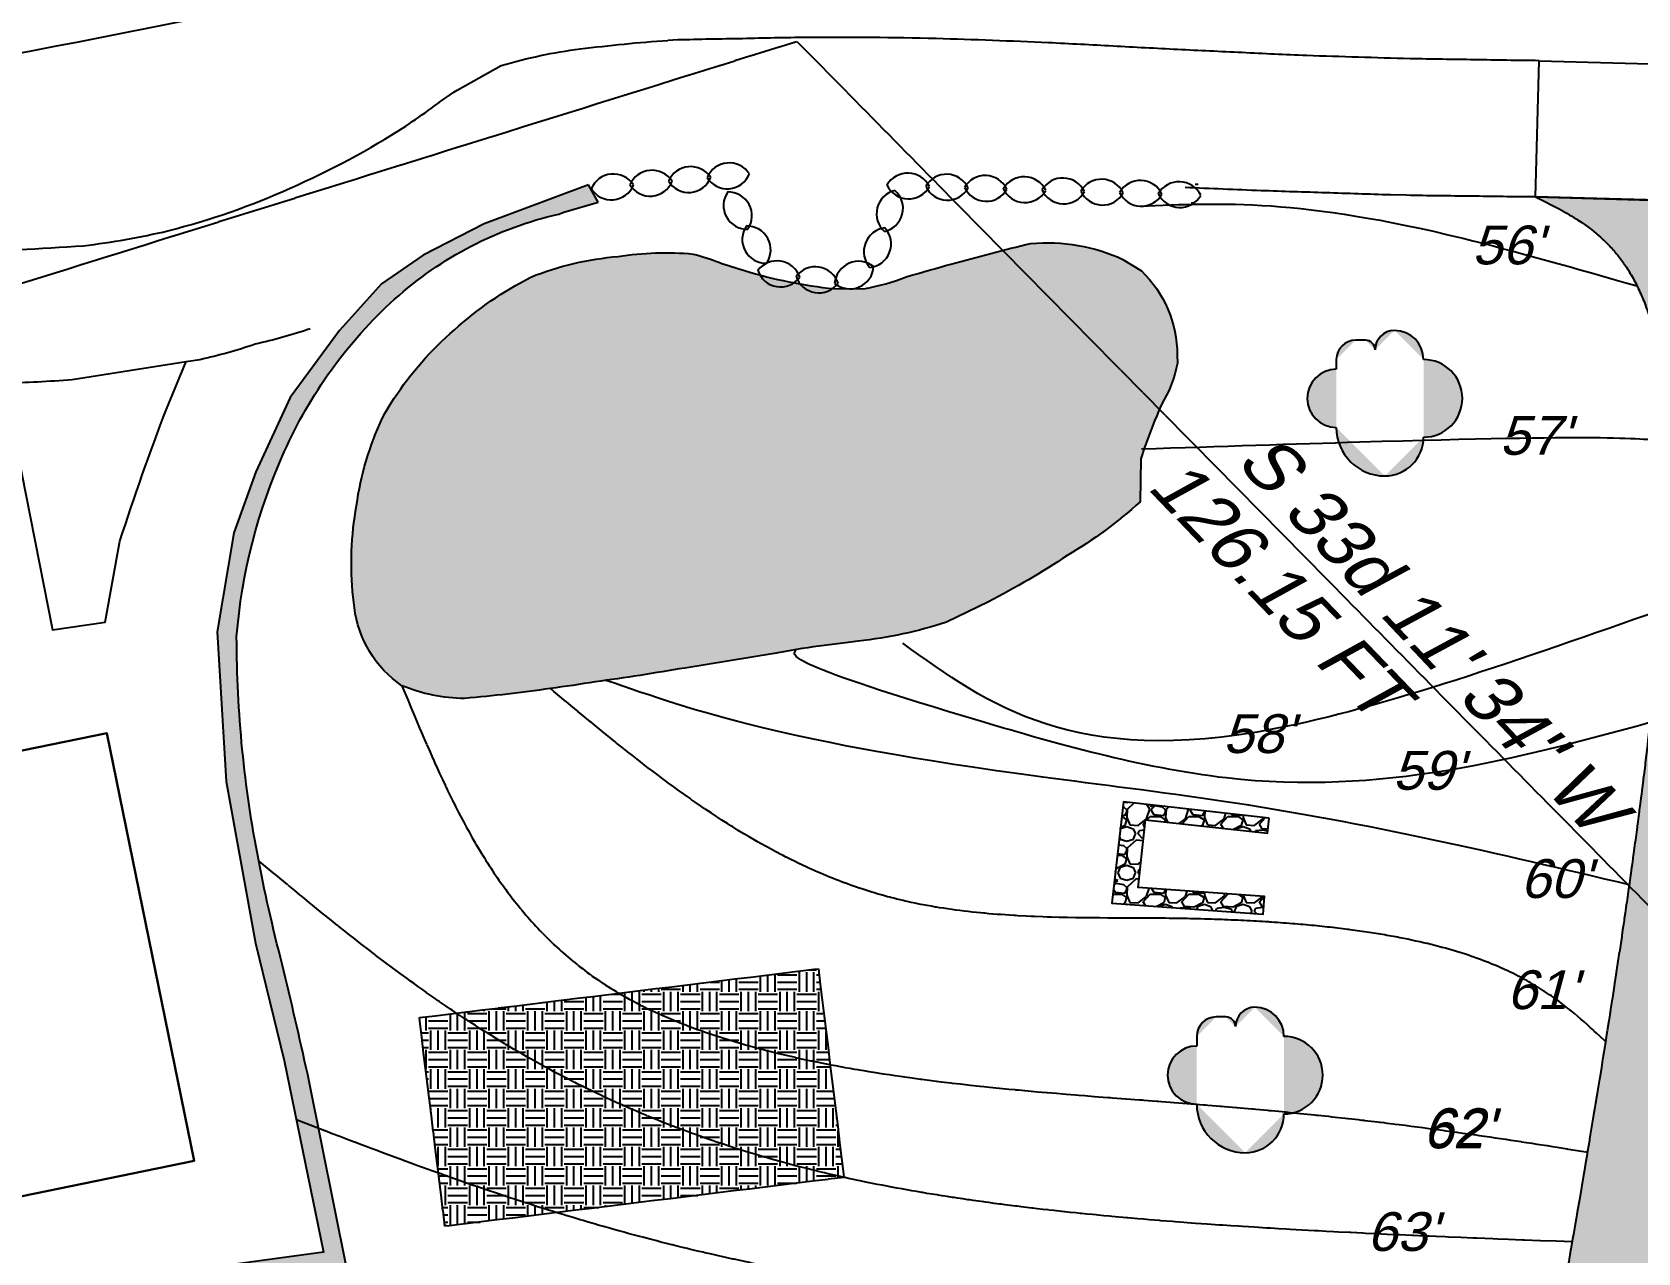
# Model space of a CAD drawing. Header units: inches. Extents: x 390519 to 400596, y 203620 to 211185.
# Drawn here: x 394540 to 396571, y 208364 to 209908 of the extents above; entities that cross this region are included whole.
import ezdxf

# ---------------------------------------------------------------- set-up
doc = ezdxf.new("R2010")
doc.units = ezdxf.units.IN
doc.header["$LTSCALE"] = 0.5
doc.header["$MEASUREMENT"] = 0
doc.linetypes.add('LTP418', pattern=[40, 40, 0])
for name, color, linetype in [('ATH_FELD', 7, 'Continuous'), ('LD-A-TREELN', 7, 'Continuous'), ('LD-A-WALL', 7, 'Continuous'), ('MONUMENTS', 7, 'Continuous'), ('My LAYER', 7, 'LTP418'), ('Names', 1, 'LTP418'), ('numbers', 7, 'LTP418'), ('TOPO', 80, 'LTP418'), ('Traverse', 4, 'LTP418')]:
    doc.layers.add(name, color=color, linetype=linetype)
doc.layers.add('LD-A-BLDG', color=7, linetype='Continuous', lineweight=30)
doc.styles.add('ARIAL', font='arial.ttf', dxfattribs={"oblique": 15})
pattern_1 = [(49.99999999999999, (-5992902.709236369, -3124609.863930522), (117.2381198322018, -10.25700645216362), [12.2589531675, -134.8484848425]), (355, (-5992902.709236369, -3124609.863930522), (-22.67928134253247, 122.9478418665379), [9.807162534000001, -107.878787874]), (100.45144446, (-5992892.939393193, -3124610.718680965), (94.55883812016134, 112.690834147814), [10.41850704820611, -114.6035775302672]), (46.18420000000001, (-5992902.709236369, -3124577.173388742), (174.4434865483092, -27.0545748208081), [18.38842975125, -202.27272726375]), (96.63563548999998, (-5992888.172284477, -3124579.427942136), (152.7730269261972, 159.2223240864779), [15.62776939875544, -171.9054630594044]), (351.1841639899999, (-5992902.709236369, -3124577.173388742), (152.7730268249456, 159.2223240040061), [14.710743801, -161.8181819744527]), (21, (-5992886.363965479, -3124585.346024187), (97.56607463027603, -65.80914833356255), [12.2589531675, -134.8484848425]), (326.0000000000001, (-5992886.363965479, -3124585.346024187), (39.77055011948517, 118.5277392218651), [9.807162533999996, -107.878787874]), (71.45144474, (-5992878.233459315, -3124590.830119845), (137.3366235549101, 52.71859063083836), [10.41850672130069, -114.6035775302672]), (37.50000000000001, (-5992902.709236369, -3124609.863930522), (1.987561291443229, 54.4124021848885), [0, -106.5711662028, 0, -109.513314963, 0, -108.28741964625]), (7.499999999999999, (-5992902.709236369, -3124609.863930522), (42.99942852398916, 64.46766272905809), [0, -62.43893479979999, 0, -104.1193755693, 0, -41.27180899724999]), (327.5, (-5992939.159190454, -3124609.863930522), (87.25472326397761, -3.686654883876419), [0, -40.86317722499999, 0, -127.493112942, 0, -169.1735537115]), (317.5, (-5992955.504461343, -3124609.863930522), (95.32335917202715, 16.36243053660396), [0, -53.1221303925, 0, -84.66850321019999, 0, -120.1377410415])]
pattern_2 = [(228.012787504, (-5992867.403451246, -3124560.828117853), (-392.286501360003, -441.3223140300001), [6.597082093371119, -653.1123064115419]), (184.969740728, (-5992871.816674386, -3124565.731699119), (588.4297520399988, 49.03581267000172), [11.32079999949756, -1120.758844991288]), (132.510447078, (-5992883.094911301, -3124566.712415373), (490.3581267000057, -539.3939393699933), [7.982441872923958, -790.2627553659584]), (267.273689006, (-5992902.218878242, -3124578.971368541), (49.03581267000119, 980.7162534000008), [10.30919118411546, -1020.609733125491]), (292.833654178, (-5992902.709236369, -3124589.268889201), (-245.1790633499994, 588.4297520400013), [10.10897796098385, -1000.79019742107]), (357.273689006, (-5992898.786371355, -3124598.585693609), (-980.7162534000008, 49.03581267000124), [10.30919118411546, -1020.609733125491]), (37.6942404667, (-5992888.488850694, -3124599.076051735), (-637.4655647099999, -490.3581266999986), [13.63337796082743, -1349.703317214766]), (72.2553283749, (-5992877.700971907, -3124590.739963581), (343.2506886900013, 1078.78787874), [12.87131239612296, -1274.260392900135]), (121.429565615, (-5992873.778106893, -3124578.481010414), (-392.2865013600009, 637.4655647099993), [10.3441046827365, -1024.067496795255]), (175.236358309, (-5992879.172046287, -3124569.654564133), (539.3939393699991, -49.03581267000185), [11.80939283694144, -578.6599831768052]), (222.397437798, (-5992890.940641328, -3124568.67384788), (-588.4297520399981, -539.3939393699986), [15.27210578444616, -1511.939600718983]), (138.814074834, (-5992853.673423698, -3124579.461726667), (-343.2506886900016, 294.21487602), [5.212555922633668, -516.0452828054098]), (171.46923439, (-5992857.596288712, -3124576.02921978), (637.4655647099999, -98.07162533999976), [9.916855646942789, -981.7710831729411]), (225, (-5992867.403451246, -3124574.5581454), (-5.444068825743997e-15, -49.03581266999671), [6.934693663604069, -62.41241765629662]), (203.198590514, (-5992870.835958133, -3124568.67384788), (245.1790633499994, 98.07162533999879), [3.73446942132186, -369.7111539350444]), (291.801409486, (-5992874.26846502, -3124570.14492226), (-49.03581266998449, 147.107438010005), [5.281304131997009, -258.784628547727]), (30.9637565321, (-5992872.307032513, -3124575.048503527), (147.1074380100026, 98.07162533999899), [8.577785674550427, -277.3476791288651]), (161.565051177, (-5992864.951660613, -3124570.635280387), (98.07162534000055, -49.03581266999885), [6.20258898044097, -148.8622659741026]), (16.389540334, (-5992902.709236369, -3124570.14492226), (490.3581266999983, 147.1074380100021), [8.689146005123998, -860.2276683108993]), (70.3461759419, (-5992894.373148215, -3124567.693131626), (-196.1432506800598, -539.3939393701664), [7.289712947334869, -721.680049285541]), (293.198590514, (-5992864.951660613, -3124560.828117853), (-98.07162533999853, 245.1790633499996), [7.46888980683105, -365.9767335495352]), (343.610459666, (-5992862.009511853, -3124567.693131626), (-490.3581266999983, 147.1074380100021), [8.689146005123995, -860.2276683108794]), (339.44395478, (-5992902.709236369, -3124600.547126115), (-245.1790633500018, 98.07162534000118), [8.379239669049596, -410.5829274381176]), (294.775140569, (-5992894.863506341, -3124603.489274875), (-245.1790633500002, 539.3939393700001), [7.020849586465259, -695.0651419149168]), (66.8014094864, (-5992864.461302486, -3124609.863930522), (98.07162533999906, 245.1790633499985), [7.46888980683105, -365.9767335495352]), (17.3540246363, (-5992861.519153725, -3124602.998916748), (-637.4655647099988, -196.1432506799981), [8.21992231368477, -813.7700835271669]), (69.44395478040002, (-5992888.488850694, -3124609.863930522), (-98.07162534000034, -245.1790633499978), [4.189619834524797, -414.7725472726424]), (101.309932474, (-5992867.403451246, -3124609.863930522), (-49.03581266999822, 196.1432506800006), [2.5003360880433, -247.5342295811677]), (165.963756532, (-5992867.893809373, -3124607.412139889), (147.107438009998, -49.03581267000006), [10.10897796098385, -192.0708571154289]), (186.009005957, (-5992877.700971907, -3124604.960349255), (490.3581267000022, 49.03581266999917), [9.3682920106035, -927.4595936416524]), (303.690067526, (-5992872.307032513, -3124579.461726667), (-49.03581266999937, 98.07162533999929), [7.072042974892739, -169.7290939408395]), (353.157226587, (-5992868.3841675, -3124585.346024187), (833.6088153900006, -98.07162534000257), [12.34692341542998, -1222.343291151545]), (60.9453959009, (-5992856.125214332, -3124586.817098568), (-196.1432506799988, -343.2506886899988), [5.048531129252519, -499.8060597837916]), (90, (-5992853.673423698, -3124582.403875427), (-49.03581266999998, 49.03581267), [2.942148760199999, -46.09366390979999]), (120.256437164, (-5992878.681688161, -3124603.489274875), (196.1432506800004, -343.2506886900003), [6.812251239367079, -674.4150297557608]), (48.01278750420001, (-5992882.114195047, -3124597.604977355), (392.28650136, 441.3223140299987), [13.19416418674224, -646.5152243181709]), (0, (-5992873.287748766, -3124587.797814821), (49.03581267, 49.03581267), [12.7493112942, -36.28650137579999]), (325.3048464690001, (-5992860.538437473, -3124587.797814821), (490.3581267000067, -343.2506886899914), [7.753248484504379, -767.5710262882134]), (254.054604099, (-5992854.163781825, -3124592.211037961), (-49.03581267000185, -196.1432506800002), [7.13971239637734, -349.8463923513957]), (207.645975364, (-5992856.125214332, -3124599.076051735), (-931.6804407299975, -490.3581267000023), [11.62467493061355, -1150.844739464673]), (175.42607874, (-5992866.422734993, -3124604.469991129), (-637.4655647099976, 49.03581267000006), [12.29813278182333, -1217.513792402841])]

# ---------------------------------------------------------------- blocks, each defined once
blk = doc.blocks.new('STONE')
for centre, radius, start, end in [((-0.025391, -0.410156), 0.92069, 26.29479, 152.560272), ((-0.017578, 0.443359), 0.9305610000000001, 207.752918, 331.666791)]:
    blk.add_arc(centre, radius, start, end)
blk = doc.blocks.new('MTREE')
for p, q in [((0.25, 0.3125), (0.1875, 0.3125)), ((0.375, 0.125), (0.375, 0.1875))]:
    blk.add_line(p, q)
for centre, radius, start, end in [((0, 0.3125), 0.1875, 0, 180), ((-0.1875, 0), 0.3125, 90, 180), ((0.25, 0.1875), 0.125, 0, 90), ((0.3125, 0.125), 0.0625, 270, 0), ((-0.25, 0), 0.25, 180, 270), ((0.3125, -0.0625), 0.125, 0, 90), ((0.25, -0.0625), 0.1875, 270, 0), ((0, -0.25), 0.25, 180, 0)]:
    blk.add_arc(centre, radius, start, end)

msp = doc.modelspace()

# ---------------------------------------------------------------- hatches: boundary and pattern name
at = {"layer": 'ATH_FELD'}
h = msp.add_hatch(color=256, dxfattribs=at)
h.dxf.hatch_style = 1
h.set_gradient(color1=(0, 0, 255), one_color=1, tint=1, name='INVHEMISPHERICAL')
edge = h.paths.add_edge_path()
edge.add_line((395568.8184070829, 209135.7100847703), (395535.2288754033, 209131.5420406945))
edge.add_arc((395816.9760124421, 207235.0481622713), 1917.308133849718, 98.45017665251164, 100.1628302127293)
edge.add_line((395478.6742381239, 209122.2742721001), (395422.1359461164, 209113.0065035047))
edge.add_line((395422.1359461164, 209113.0065035047), (395365.4995824816, 209103.7387349093))
edge.add_arc((394172.3162791043, 216215.7205326671), 7211.37791875426, 279.06802228654533, 279.5238669072266, ccw=False)
edge.add_arc((394228.0997277551, 216224.8455928635), 7211.818589620751, 278.16424894655745, 278.61894765617046, ccw=False)
edge.add_arc((394698.5153696373, 212643.7895848195), 3600.50773174003, 277.9362138419717, 278.846982758639, ccw=False)
edge.add_arc((394917.4192035248, 211007.6349675049), 1949.820606220107, 274.99840139766127, 278.2035475133579, ccw=False)
edge.add_arc((395088.9956180023, 209277.1792191398), 211.9567003305559, 247.54247986934712, 269.54246892475777, ccw=False)
edge.add_arc((395087.2813277032, 209197.2853409565), 140.4791064599082, 186.9312043363656, 235.6559567972506, ccw=False)
edge.add_line((394947.8288754299, 209180.3326743008), (394946.1289672572, 209193.3271646579))
edge.add_arc((395368.3128380905, 209235.163604828), 424.2517042014745, 169.9342966338065, 185.6592666655985, ccw=False)
edge.add_arc((395331.1082738183, 209256.5021912201), 384.1643227791894, 154.8327616470344, 172.0985357167112, ccw=False)
edge.add_line((394983.4125301568, 209419.872619193), (394986.9431086695, 209426.4761086325))
edge.add_arc((395334.7384439331, 209224.2200186453), 402.3296175625663, 133.4313056427054, 149.8203858369243, ccw=False)
edge.add_arc((395386.4754103054, 209180.5773525167), 469.6522162236509, 119.99467645073531, 134.3545747716955, ccw=False)
edge.add_line((395151.6870939694, 209587.3299194612), (395171.1706568711, 209598.0360718947))
edge.add_arc((395314.1949468703, 209238.0648055503), 387.3438525694514, 94.84423048979733, 111.6689838913226, ccw=False)
edge.add_arc((395341.1154270408, 209248.6504386316), 380.0814409491206, 84.68540872289441, 99.02635932809233, ccw=False)
edge.add_arc((395319.919978483, 209397.5942764596), 236.3322278785928, 67.94782351032018, 76.19325206758327, ccw=False)
edge.add_arc((395673.7176444305, 210380.6663849535), 808.7034007151304, 250.8666831612325, 253.2743924176296)
edge.add_arc((395616.0530092281, 210181.5011535766), 601.3724769782004, 253.0750380433418, 264.1048901009138)
edge.add_line((395554.2874612622, 209583.3089828226), (395591.5873694327, 209583.1128395721))
edge.add_arc((395546.0159543933, 209850.6603133331), 271.4008190565528, 279.6664320427517, 291.8214375139675)
edge.add_arc((397072.3031081542, 204648.4564501342), 5151.383071636834, 105.4243397479936, 106.06352980692719, ccw=False)
edge.add_arc((396430.5823351977, 207008.4215151878), 2705.757525453831, 103.40445581846808, 105.61623342284679, ccw=False)
edge.add_arc((395823.907442886, 209413.9468686882), 227.45478607611, 65.12391820248848, 95.19206282422209, ccw=False)
edge.add_line((395919.5879203817, 209620.2983308472), (395943.0433841096, 209605.7020039419))
edge.add_arc((395841.6442145568, 209499.8111131436), 146.6106146909436, -0.1380979712964745, 46.24133497591379, ccw=False)
edge.add_line((395988.25440339, 209499.4577431567), (395988.5813088082, 209489.2909846636))
edge.add_arc((395837.6486406362, 209517.3138412567), 153.5120542926031, 328.00346122251983, 349.48196643237657, ccw=False)
edge.add_arc((397135.0490126341, 208951.2049916483), 1263.874432733091, 157.4458219365364, 160.0396057183547)
edge.add_line((395947.0970112905, 209382.6544373776), (395942.3732280033, 209368.3523253486))
edge.add_line((395942.3732280033, 209368.3523253486), (395941.4742381042, 209313.7427753052))
edge.add_arc((395544.9142532896, 209756.0989774445), 594.086551882204, 300.8233083812056, 311.8753396468586, ccw=False)
edge.add_arc((395244.7644730083, 210162.6190734346), 1098.095005788676, 297.3767270436412, 303.40468609795215, ccw=False)
edge.add_line((395749.7115200227, 209187.5082482207), (395696.507663276, 209161.7807918405))
edge.add_arc((395525.5711278142, 209683.816501798), 549.3091858202821, 276.2160628044296, 288.13063187582605, ccw=False)
edge.add_line((395585.0492610764, 209137.7368983608), (395568.8184070829, 209135.7100847703))
h = msp.add_hatch(dxfattribs=at)
h.set_pattern_fill('GRAVEL', scale=49.03581267)
h.set_pattern_definition(pattern_2)
h.paths.add_polyline_path([(396104.4084280645, 208914.0420661531), (395920.2951719947, 208934.6699736691), (395905.7528885072, 208806.3622616874), (396097.1523763128, 208792.5607338864), (396098.7472691666, 208814.678696455), (395939.0198666584, 208826.1963980533), (395948.0358548686, 208911.7479105778), (396102.4831418665, 208895.0890742051)])
at = {"layer": 'MONUMENTS'}
h = msp.add_hatch(dxfattribs=at)
h.set_pattern_fill('GRAVEL', scale=49.03581267)
h.set_pattern_definition(pattern_2)
edge = h.paths.add_edge_path()
edge.add_line((395243.965298079, 209714.6186754215), (395112.0313935615, 209665.4385742233))
edge.add_line((395112.0313935615, 209665.4385742233), (395034.9001334598, 209625.6759249694))
edge.add_line((395034.9001334598, 209625.6759249694), (394982.1702895705, 209589.3567330516))
edge.add_line((394982.1702895705, 209589.3567330516), (394929.1569923973, 209530.5998705062))
edge.add_line((394929.1569923973, 209530.5998705062), (394866.7072960027, 209445.616420845))
edge.add_line((394866.7072960027, 209445.616420845), (394823.3843660811, 209351.9090681029))
edge.add_line((394823.3843660811, 209351.9090681029), (394795.3928791098, 209274.6285420647))
edge.add_line((394795.3928791098, 209274.6285420647), (394774.3610278219, 209149.5048453193))
edge.add_line((394774.3610278219, 209149.5048453193), (394785.6801844174, 208960.3401902174))
edge.add_line((394785.6801844174, 208960.3401902174), (394822.8774521109, 208755.7887808396))
edge.add_line((394822.8774521109, 208755.7887808396), (394859.0822271323, 208607.6025549509))
edge.add_line((394859.0822271323, 208607.6025549509), (394908.8454043576, 208365.341122454))
edge.add_line((394908.8454043576, 208365.341122454), (394769.9253111016, 208346.3139192406))
edge.add_line((394769.9253111016, 208346.3139192406), (394774.910575103, 208321.927978538))
edge.add_line((394774.910575103, 208321.927978538), (394779.0966440318, 208322.8434181404))
edge.add_line((394779.0966440318, 208322.8434181404), (394938.3976541255, 208344.272068277))
edge.add_line((394938.3976541255, 208344.272068277), (394890.8002252942, 208580.9679360352))
edge.add_arc((385292.6892563722, 206455.5436164225), 9830.623719283682, 12.48619768716796, 13.32064973259904)
edge.add_arc((397029.8308848416, 209291.6349727309), 2244.86472403264, 191.0840244213952, 194.7384978401566, ccw=False)
edge.add_arc((396297.3122760414, 209147.7418728461), 1498.347131392757, 180.1794483127775, 191.0693608223139, ccw=False)
edge.add_arc((395496.6364647359, 209088.0657864351), 699.827252167639, 155.6283747836667, 175.4937986231259, ccw=False)
edge.add_arc((395383.1542719763, 209145.0155818942), 572.9793642877853, 132.1318905069582, 156.1329705717189, ccw=False)
edge.add_arc((395310.3697000908, 209223.4922002926), 465.9560408331421, 102.920529217011, 131.9681010481975, ccw=False)
edge.add_line((395206.182227117, 209677.6507656244), (395212.885073645, 209680.0083682323))
edge.add_line((395212.885073645, 209680.0083682323), (395256.0247404715, 209692.5793815684))
edge.add_line((395256.0247404715, 209692.5793815684), (395243.965298079, 209714.6186754215))
at = {"layer": 'My LAYER', "true_color": 0x121569}
h = msp.add_hatch(dxfattribs=at)
h.set_pattern_fill('GRAVEL', color=166, scale=81.72635444999999)
h.set_pattern_definition([(228.012787504, (-5992843.866261165, -3124528.137576072), (-653.810835600005, -735.5371900500002), [10.9951368222852, -1088.520510685903]), (184.969740728, (-5992851.221633065, -3124536.310211517), (980.7162533999978, 81.72635445000287), [18.8679999991626, -1867.931408318814]), (132.510447078, (-5992870.018694589, -3124537.944738606), (817.2635445000094, -898.9898989499889), [13.3040697882066, -1317.104592276597]), (267.273689006, (-5992901.891972824, -3124558.376327219), (81.72635445000196, 1634.527089000001), [17.18198530685909, -1701.016221875819]), (292.833654178, (-5992902.709236369, -3124575.538861653), (-408.631772249999, 980.7162534000022), [16.84829660163975, -1667.983662368449]), (357.273689006, (-5992896.171128012, -3124591.066868999), (-1634.527089000001, 81.72635445000208), [17.18198530685909, -1701.016221875819]), (37.6942404667, (-5992879.008593578, -3124591.884132544), (-1062.44260785, -817.2635444999977), [22.72229660137905, -2249.505528691277]), (72.2553283749, (-5992861.028795599, -3124577.990652287), (572.0844811500021, 1797.9797979), [21.4521873268716, -2123.767321500226]), (121.429565615, (-5992854.490687243, -3124557.559063674), (-653.8108356000016, 1062.442607849999), [17.2401744712275, -1706.779161325426]), (175.236358309, (-5992863.480586233, -3124542.848319874), (898.9898989499986, -81.7263544500031), [19.6823213949024, -964.4333052946755]), (222.397437798, (-5992883.094911301, -3124541.213792785), (-980.7162533999968, -898.9898989499977), [25.4535096407436, -2519.899334531638]), (138.814074834, (-5992820.982881919, -3124559.193590763), (-572.0844811500026, 490.3581267), [8.687593204389447, -860.0754713423497]), (171.46923439, (-5992827.520990275, -3124553.472745952), (1062.44260785, -163.4527088999996), [16.52809274490465, -1636.285138621568]), (225, (-5992843.866261165, -3124551.020955319), (-9.073448042906661e-15, -81.7263544499945), [11.55782277267345, -104.0206960938277]), (203.198590514, (-5992849.587105976, -3124541.213792785), (408.6317722499991, 163.452708899998), [6.2241157022031, -616.1852565584073]), (291.801409486, (-5992855.307950787, -3124543.665583418), (-81.72635444997417, 245.1790633500084), [8.802173553328348, -431.3077142462117]), (30.9637565321, (-5992852.038896609, -3124551.838218863), (245.1790633500043, 163.4527088999983), [14.29630945758405, -462.2461318814419]), (161.565051177, (-5992839.779943442, -3124544.482846962), (163.4527089000009, -81.72635444999808), [10.33764830073495, -248.1037766235043]), (16.389540334, (-5992902.709236369, -3124543.665583418), (817.2635444999971, 245.1790633500036), [14.48191000854, -1433.712780518166]), (70.3461759419, (-5992888.815756112, -3124539.579265696), (-326.9054178000997, -898.9898989502775), [12.14952157889145, -1202.800082142568]), (293.198590514, (-5992839.779943442, -3124528.137576072), (-163.4527088999976, 408.6317722499992), [12.44814967805175, -609.9612225825587]), (343.610459666, (-5992834.876362175, -3124539.579265696), (-817.2635444999971, 245.1790633500035), [14.48191000853999, -1433.712780518132]), (339.44395478, (-5992902.709236369, -3124594.335923177), (-408.6317722500029, 163.452708900002), [13.965399448416, -684.3048790635294]), (294.775140569, (-5992889.633019657, -3124599.239504444), (-408.6317722500004, 898.98989895), [11.7014159774421, -1158.441903191528]), (66.8014094864, (-5992838.962679897, -3124609.863930522), (163.4527088999984, 408.6317722499975), [12.44814967805175, -609.9612225825587]), (17.3540246363, (-5992834.05909863, -3124598.422240899), (-1062.442607849998, -326.9054177999969), [13.69987052280795, -1356.283472545278]), (69.44395478040002, (-5992879.008593578, -3124609.863930522), (-163.4527089000006, -408.6317722499962), [6.982699724207997, -691.2875787877372]), (101.309932474, (-5992843.866261165, -3124609.863930522), (-81.72635444999703, 326.905417800001), [4.1672268134055, -412.5570493019462]), (165.963756532, (-5992844.683524709, -3124605.7776128), (245.1790633499966, -81.7263544500001), [16.84829660163975, -320.1180951923814]), (186.009005957, (-5992861.028795599, -3124601.691295078), (817.2635445000036, 81.72635444999861), [15.6138200176725, -1545.765989402754]), (303.690067526, (-5992852.038896609, -3124559.193590763), (-81.72635444999895, 163.4527088999988), [11.78673829148789, -282.8818232347325]), (353.157226587, (-5992845.500788254, -3124569.000753297), (1389.348025650001, -163.4527089000043), [20.5782056923833, -2037.238818585909]), (60.9453959009, (-5992825.069199641, -3124571.452543931), (-326.905417799998, -572.084481149998), [8.4142185487542, -833.0100996396528]), (90, (-5992820.982881919, -3124564.09717203), (-81.72635444999997, 81.72635444999999), [4.903581266999999, -76.82277318299998]), (120.256437164, (-5992862.663322688, -3124599.239504444), (326.9054178000007, -572.0844811500007), [11.3537520656118, -1124.025049592935]), (48.01278750420001, (-5992868.3841675, -3124589.43234191), (653.8108355999999, 735.5371900499979), [21.9902736445704, -1077.525373863618]), (0, (-5992853.673423698, -3124573.08707102), (81.72635444999999, 81.72635444999999), [21.248852157, -60.47750229299999]), (325.3048464690001, (-5992832.424571541, -3124573.08707102), (817.2635445000113, -572.0844811499857), [12.9220808075073, -1279.285043813689]), (254.054604099, (-5992821.800145463, -3124580.442442921), (-81.72635445000307, -326.9054178000003), [11.8995206606289, -583.0773205856594]), (207.645975364, (-5992825.069199641, -3124591.884132544), (-1552.800734549996, -817.2635445000038), [19.37445821768925, -1918.074565774455]), (175.42607874, (-5992842.231734076, -3124600.874031533), (-1062.442607849996, 81.7263544500001), [20.49688796970555, -2029.189654004736])])
edge = h.paths.add_edge_path()
edge.add_spline(control_points=[(396441.4597293586, 209699.1969534322), (396511.9371837005, 209664.2417507777), (396709.1969689541, 209566.4054166847), (396507.2596721295, 208472.5030557243), (396377.4710223209, 207769.4327825131)], knot_values=[0, 0, 0, 0, 58.24196916323759, 163.0138096938018, 163.0138096938018, 163.0138096938018, 163.0138096938018], degree=3, periodic=0)
edge.add_spline(control_points=[(396377.4710223209, 207769.4327825136), (396402.6380666353, 207739.9695625064), (396456.0230929906, 207677.4713701501), (396525.8619669282, 207723.3793952605), (396562.7770389076, 207747.645222526)], knot_values=[0, 0, 0, 0, 101.9809180768147, 216.3247273409774, 216.3247273409774, 216.3247273409774, 216.3247273409774], degree=3, periodic=0)
edge.add_spline(control_points=[(396562.7770389067, 207747.645222526), (396616.2889999989, 208502.841989161), (396697.5306929993, 209649.3793729041), (396773.0546128489, 209679.2815385694), (396798.8327320963, 209689.4878625236)], knot_values=[0, 0, 0, 0, 109.3975424700394, 166.0870089399825, 166.0870089399825, 166.0870089399825, 166.0870089399825], degree=3, periodic=0)
edge.add_line((396798.8327320972, 209689.4878625232), (396441.4597293586, 209699.1969534322))
at = {"layer": 'Names'}
h = msp.add_hatch(dxfattribs=at)
h.set_pattern_fill('EARTH', color=73, scale=98.07162534)
h.set_pattern_definition([(0, (-5992902.709236369, -3124609.863930522), (24.517906335, 24.517906335), [24.517906335, -24.517906335]), (0, (-5992902.709236369, -3124600.669715647), (24.517906335, 24.517906335), [24.517906335, -24.517906335]), (0, (-5992902.709236369, -3124591.475500771), (24.517906335, 24.517906335), [24.517906335, -24.517906335]), (90, (-5992899.644498076, -3124588.41076248), (-24.51790633499999, 24.517906335), [24.517906335, -24.517906335]), (90, (-5992890.450283201, -3124588.41076248), (-24.51790633499999, 24.517906335), [24.517906335, -24.517906335]), (90, (-5992881.256068326, -3124588.41076248), (-24.51790633499999, 24.517906335), [24.517906335, -24.517906335])])
h.paths.add_polyline_path([(395030.0215456272, 208661.7074828385), (395534.5544486437, 208723.5565317725), (395566.891924887, 208459.7639424452), (395062.3590218704, 208397.9148935112)])
at = {"layer": 'TOPO', "true_color": 0x055715}
h = msp.add_hatch(dxfattribs=at)
h.set_pattern_fill('AR-CONC', color=108, scale=16.34527089)
h.set_pattern_definition(pattern_1)
edge = h.paths.add_edge_path()
edge.add_arc((395999.1648717104, 207482.5493869565), 52.46012400392839, 56.3916279224253, 236.3916279224253, ccw=False)
edge.add_arc((396077.1890223036, 207524.0745476531), 49.03462830490692, -2.5314482260350815, 177.4685517739648, ccw=False)
edge.add_arc((396144.1474245046, 207482.1979636324), 43.58818399241914, -65.65028746379733, 114.3497125362027, ccw=False)
edge.add_arc((396146.8934300137, 207372.1370820941), 71.97880562309842, -102.21198287638549, 77.78801712361451, ccw=False)
edge.add_arc((396081.054678869, 207290.9501215836), 51.76029152821884, -167.91472061012462, 12.085279389875325, ccw=False)
edge.add_arc((396007.2230902594, 207341.228174842), 65.37687707205255, 110.80250600451609, 290.80250600451615, ccw=False)
edge.add_arc((395977.0660654674, 207420.6008102838), 19.53167029305017, 110.8085838732649, 290.80858387326487, ccw=False)
edge = h.paths.add_edge_path()
edge.add_arc((395830.9965521578, 204060.2909849053), 49.03581267, 270, 450)
edge = h.paths.add_edge_path()
edge.add_arc((395794.2196926553, 204109.3267975753), 36.7768595025, 0, 90)
edge = h.paths.add_edge_path()
edge.add_arc((395794.2196926553, 204121.5857507428), 24.517906335, 90, 180)
edge = h.paths.add_edge_path()
edge.add_arc((395757.4428331528, 204121.5857507428), 12.2589531675, 0, 90)
edge = h.paths.add_edge_path()
edge.add_line((395757.4428331528, 204133.8447039103), (395745.1838799853, 204133.8447039103))
edge = h.paths.add_edge_path()
edge.add_arc((395745.1838799853, 204109.3267975753), 24.517906335, 90, 180)
edge = h.paths.add_edge_path()
edge.add_line((395720.6659736503, 204109.3267975753), (395720.6659736503, 204097.0678444078))
edge = h.paths.add_edge_path()
edge.add_arc((395720.6659736503, 204060.2909849053), 36.7768595025, 90, 270)
edge = h.paths.add_edge_path()
edge.add_arc((395781.9607394878, 204023.5141254028), 61.29476583749999, 180, 270)
edge = h.paths.add_edge_path()
edge.add_arc((395781.9607394878, 204011.2551722353), 49.03581267, 270, 360)
edge = h.paths.add_edge_path()
edge.add_arc((394856.148251007, 204116.4696809528), 49.03581267, 270, 450)
edge = h.paths.add_edge_path()
edge.add_arc((394819.3713915044, 204165.5054936228), 36.7768595025, 0, 90)
edge = h.paths.add_edge_path()
edge.add_arc((394819.3713915044, 204177.7644467903), 24.517906335, 90, 180)
edge = h.paths.add_edge_path()
edge.add_arc((394782.5945320019, 204177.7644467903), 12.2589531675, 0, 90)
edge = h.paths.add_edge_path()
edge.add_line((394782.5945320019, 204190.0233999578), (394770.3355788345, 204190.0233999578))
edge = h.paths.add_edge_path()
edge.add_arc((394770.3355788345, 204165.5054936228), 24.517906335, 90, 180)
edge = h.paths.add_edge_path()
edge.add_line((394745.8176724995, 204165.5054936228), (394745.8176724995, 204153.2465404554))
edge = h.paths.add_edge_path()
edge.add_arc((394745.8176724995, 204116.4696809528), 36.7768595025, 90, 270)
edge = h.paths.add_edge_path()
edge.add_arc((394807.1124383369, 204079.6928214503), 61.29476583749999, 180, 270)
edge = h.paths.add_edge_path()
edge.add_arc((394807.1124383369, 204067.4338682829), 49.03581267, 270, 360)
edge = h.paths.add_edge_path()
edge.add_arc((397148.9974703729, 204378.1574679017), 49.03581267, 270, 450)
edge = h.paths.add_edge_path()
edge.add_arc((397112.2206108704, 204427.1932805717), 36.7768595025, 0, 90)
edge = h.paths.add_edge_path()
edge.add_arc((397112.2206108704, 204439.4522337392), 24.517906335, 90, 180)
edge = h.paths.add_edge_path()
edge.add_arc((397075.4437513679, 204439.4522337392), 12.2589531675, 0, 90)
edge = h.paths.add_edge_path()
edge.add_line((397075.4437513679, 204451.7111869067), (397063.1847982004, 204451.7111869067))
edge = h.paths.add_edge_path()
edge.add_arc((397063.1847982004, 204427.1932805717), 24.517906335, 90, 180)
edge = h.paths.add_edge_path()
edge.add_line((397038.6668918654, 204427.1932805717), (397038.6668918654, 204414.9343274042))
edge = h.paths.add_edge_path()
edge.add_arc((397038.6668918654, 204378.1574679017), 36.7768595025, 90, 270)
edge = h.paths.add_edge_path()
edge.add_arc((397099.9616577029, 204341.3806083992), 61.29476583749999, 180, 270)
edge = h.paths.add_edge_path()
edge.add_arc((397099.9616577029, 204329.1216552317), 49.03581267, 270, 360)
edge = h.paths.add_edge_path()
edge.add_arc((396123.2826862136, 208589.0588451261), 49.03581267, 270, 450)
edge = h.paths.add_edge_path()
edge.add_arc((396086.5058267111, 208638.0946577961), 36.7768595025, 0, 90)
edge = h.paths.add_edge_path()
edge.add_arc((396086.5058267111, 208650.3536109636), 24.517906335, 90, 180)
edge = h.paths.add_edge_path()
edge.add_arc((396049.7289672086, 208650.3536109636), 12.2589531675, 0, 90)
edge = h.paths.add_edge_path()
edge.add_line((396049.7289672086, 208662.6125641311), (396037.4700140411, 208662.6125641311))
edge = h.paths.add_edge_path()
edge.add_arc((396037.4700140411, 208638.0946577961), 24.517906335, 90, 180)
edge = h.paths.add_edge_path()
edge.add_line((396012.9521077061, 208638.0946577961), (396012.9521077061, 208625.8357046286))
edge = h.paths.add_edge_path()
edge.add_arc((396012.9521077061, 208589.0588451261), 36.7768595025, 90, 270)
edge = h.paths.add_edge_path()
edge.add_arc((396074.2468735436, 208552.2819856236), 61.29476583749999, 180, 270)
edge = h.paths.add_edge_path()
edge.add_arc((396074.2468735436, 208540.0230324561), 49.03581267, 270, 360)
edge = h.paths.add_edge_path()
edge.add_arc((396299.8279570962, 209444.6357045919), 49.03581267, 270, 450)
edge = h.paths.add_edge_path()
edge.add_arc((396263.0510975936, 209493.6715172619), 36.7768595025, 0, 90)
edge = h.paths.add_edge_path()
edge.add_arc((396263.0510975936, 209505.9304704294), 24.517906335, 90, 180)
edge = h.paths.add_edge_path()
edge.add_arc((396226.2742380911, 209505.9304704294), 12.2589531675, 0, 90)
edge = h.paths.add_edge_path()
edge.add_line((396226.2742380911, 209518.1894235969), (396214.0152849237, 209518.1894235969))
edge = h.paths.add_edge_path()
edge.add_arc((396214.0152849237, 209493.6715172619), 24.517906335, 90, 180)
edge = h.paths.add_edge_path()
edge.add_line((396189.4973785887, 209493.6715172619), (396189.4973785887, 209481.4125640944))
edge = h.paths.add_edge_path()
edge.add_arc((396189.4973785887, 209444.6357045919), 36.7768595025, 90, 270)
edge = h.paths.add_edge_path()
edge.add_arc((396250.7921444261, 209407.8588450894), 61.29476583749999, 180, 270)
edge = h.paths.add_edge_path()
edge.add_arc((396250.7921444261, 209395.5998919219), 49.03581267, 270, 360)
h = msp.add_hatch(dxfattribs=at)
h.set_pattern_fill('AR-CONC', color=108, scale=16.34527089)
h.set_pattern_definition(pattern_1)
edge = h.paths.add_edge_path()
edge.add_arc((394863.9965127023, 205836.977604981), 49.03581267, 270, 450)
edge = h.paths.add_edge_path()
edge.add_arc((394827.2196531998, 205886.013417651), 36.7768595025, 0, 90)
edge = h.paths.add_edge_path()
edge.add_arc((394827.2196531998, 205898.2723708185), 24.517906335, 90, 180)
edge = h.paths.add_edge_path()
edge.add_arc((394790.4427936973, 205898.2723708185), 12.2589531675, 0, 90)
edge = h.paths.add_edge_path()
edge.add_line((394790.4427936973, 205910.531323986), (394778.1838405298, 205910.531323986))
edge = h.paths.add_edge_path()
edge.add_arc((394778.1838405298, 205886.013417651), 24.517906335, 90, 180)
edge = h.paths.add_edge_path()
edge.add_line((394753.6659341948, 205886.013417651), (394753.6659341948, 205873.7544644836))
edge = h.paths.add_edge_path()
edge.add_arc((394753.6659341948, 205836.977604981), 36.7768595025, 90, 270)
edge = h.paths.add_edge_path()
edge.add_arc((394814.9607000323, 205800.2007454785), 61.29476583749999, 180, 270)
edge = h.paths.add_edge_path()
edge.add_arc((394814.9607000323, 205787.9417923111), 49.03581267, 270, 360)
edge = h.paths.add_edge_path()
edge.add_arc((393380.8653093461, 205319.9785449044), 49.03581267, 270, 450)
edge = h.paths.add_edge_path()
edge.add_arc((393344.0884498436, 205369.0143575744), 36.7768595025, 0, 90)
edge = h.paths.add_edge_path()
edge.add_arc((393344.0884498436, 205381.2733107419), 24.517906335, 90, 180)
edge = h.paths.add_edge_path()
edge.add_arc((393307.3115903411, 205381.2733107419), 12.2589531675, 0, 90)
edge = h.paths.add_edge_path()
edge.add_line((393307.3115903411, 205393.5322639094), (393295.0526371736, 205393.5322639094))
edge = h.paths.add_edge_path()
edge.add_arc((393295.0526371736, 205369.0143575744), 24.517906335, 90, 180)
edge = h.paths.add_edge_path()
edge.add_line((393270.5347308386, 205369.0143575744), (393270.5347308386, 205356.7554044069))
edge = h.paths.add_edge_path()
edge.add_arc((393270.5347308386, 205319.9785449044), 36.7768595025, 90, 270)
edge = h.paths.add_edge_path()
edge.add_arc((393331.8294966761, 205283.2016854019), 61.29476583749999, 180, 270)
edge = h.paths.add_edge_path()
edge.add_arc((393331.8294966761, 205270.9427322344), 49.03581267, 270, 360)
edge = h.paths.add_edge_path()
edge.add_arc((393102.4968277622, 204690.6463567782), 49.03581267, 270, 450)
edge = h.paths.add_edge_path()
edge.add_arc((393065.7199682597, 204739.6821694482), 36.7768595025, 0, 90)
edge = h.paths.add_edge_path()
edge.add_arc((393065.7199682597, 204751.9411226157), 24.517906335, 90, 180)
edge = h.paths.add_edge_path()
edge.add_arc((393028.9431087572, 204751.9411226157), 12.2589531675, 0, 90)
edge = h.paths.add_edge_path()
edge.add_line((393028.9431087572, 204764.2000757832), (393016.6841555897, 204764.2000757832))
edge = h.paths.add_edge_path()
edge.add_arc((393016.6841555897, 204739.6821694482), 24.517906335, 90, 180)
edge = h.paths.add_edge_path()
edge.add_line((392992.1662492547, 204739.6821694482), (392992.1662492547, 204727.4232162807))
edge = h.paths.add_edge_path()
edge.add_arc((392992.1662492547, 204690.6463567782), 36.7768595025, 90, 270)
edge = h.paths.add_edge_path()
edge.add_arc((393053.4610150922, 204653.8694972757), 61.29476583749999, 180, 270)
edge = h.paths.add_edge_path()
edge.add_arc((393053.4610150922, 204641.6105441082), 49.03581267, 270, 360)
edge = h.paths.add_edge_path()
edge.add_arc((392752.381125297, 203997.2799656237), 49.03581267, 270, 450)
edge = h.paths.add_edge_path()
edge.add_arc((392715.6042657945, 204046.3157782937), 36.7768595025, 0, 90)
edge = h.paths.add_edge_path()
edge.add_arc((392715.6042657945, 204058.5747314612), 24.517906335, 90, 180)
edge = h.paths.add_edge_path()
edge.add_arc((392678.827406292, 204058.5747314612), 12.2589531675, 0, 90)
edge = h.paths.add_edge_path()
edge.add_line((392678.827406292, 204070.8336846287), (392666.5684531245, 204070.8336846287))
edge = h.paths.add_edge_path()
edge.add_arc((392666.5684531245, 204046.3157782937), 24.517906335, 90, 180)
edge = h.paths.add_edge_path()
edge.add_line((392642.0505467895, 204046.3157782937), (392642.0505467895, 204034.0568251263))
edge = h.paths.add_edge_path()
edge.add_arc((392642.0505467895, 203997.2799656237), 36.7768595025, 90, 270)
edge = h.paths.add_edge_path()
edge.add_arc((392703.345312627, 203960.5031061212), 61.29476583749999, 180, 270)
edge = h.paths.add_edge_path()
edge.add_arc((392703.345312627, 203948.2441529538), 49.03581267, 270, 360)
edge = h.paths.add_edge_path()
edge.add_arc((392376.979658201, 204509.3968981975), 49.03581267, 270, 450)
edge = h.paths.add_edge_path()
edge.add_arc((392340.2027986984, 204558.4327108675), 36.7768595025, 0, 90)
edge = h.paths.add_edge_path()
edge.add_arc((392340.2027986984, 204570.691664035), 24.517906335, 90, 180)
edge = h.paths.add_edge_path()
edge.add_arc((392303.425939196, 204570.691664035), 12.2589531675, 0, 90)
edge = h.paths.add_edge_path()
edge.add_line((392303.425939196, 204582.9506172025), (392291.1669860285, 204582.9506172025))
edge = h.paths.add_edge_path()
edge.add_arc((392291.1669860285, 204558.4327108675), 24.517906335, 90, 180)
edge = h.paths.add_edge_path()
edge.add_line((392266.6490796935, 204558.4327108675), (392266.6490796935, 204546.1737577))
edge = h.paths.add_edge_path()
edge.add_arc((392266.6490796935, 204509.3968981975), 36.7768595025, 90, 270)
edge = h.paths.add_edge_path()
edge.add_arc((392327.943845531, 204472.620038695), 61.29476583749999, 180, 270)
edge = h.paths.add_edge_path()
edge.add_arc((392327.943845531, 204460.3610855275), 49.03581267, 270, 360)
edge = h.paths.add_edge_path()
edge.add_arc((391022.1524752366, 204266.3231244734), 49.03581267, 270, 450)
edge = h.paths.add_edge_path()
edge.add_arc((390985.375615734, 204315.3589371434), 36.7768595025, 0, 90)
edge = h.paths.add_edge_path()
edge.add_arc((390985.375615734, 204327.6178903109), 24.517906335, 90, 180)
edge = h.paths.add_edge_path()
edge.add_arc((390948.5987562315, 204327.6178903109), 12.2589531675, 0, 90)
edge = h.paths.add_edge_path()
edge.add_line((390948.5987562315, 204339.8768434784), (390936.3398030641, 204339.8768434784))
edge = h.paths.add_edge_path()
edge.add_arc((390936.3398030641, 204315.3589371434), 24.517906335, 90, 180)
edge = h.paths.add_edge_path()
edge.add_line((390911.8218967291, 204315.3589371434), (390911.8218967291, 204303.099983976))
edge = h.paths.add_edge_path()
edge.add_arc((390911.8218967291, 204266.3231244734), 36.7768595025, 90, 270)
edge = h.paths.add_edge_path()
edge.add_arc((390973.1166625666, 204229.5462649709), 61.29476583749999, 180, 270)
edge = h.paths.add_edge_path()
edge.add_arc((390973.1166625666, 204217.2873118035), 49.03581267, 270, 360)
edge = h.paths.add_edge_path()
edge.add_arc((390925.2413641302, 207749.9580187169), 32.69054178, 270, 450)
edge = h.paths.add_edge_path()
edge.add_arc((390900.7234577952, 207782.6485604969), 24.517906335, 0, 90)
edge = h.paths.add_edge_path()
edge.add_arc((390900.7234577952, 207790.8211959419), 16.34527089, 90, 180)
edge = h.paths.add_edge_path()
edge.add_arc((390876.2055514602, 207790.8211959419), 8.172635445, 0, 90)
edge = h.paths.add_edge_path()
edge.add_line((390876.2055514602, 207798.9938313869), (390868.0329160152, 207798.9938313869))
edge = h.paths.add_edge_path()
edge.add_arc((390868.0329160152, 207782.6485604969), 16.34527089, 90, 180)
edge = h.paths.add_edge_path()
edge.add_line((390851.6876451252, 207782.6485604969), (390851.6876451252, 207774.4759250519))
edge = h.paths.add_edge_path()
edge.add_arc((390851.6876451252, 207749.9580187169), 24.517906335, 90, 270)
edge = h.paths.add_edge_path()
edge.add_arc((390892.5508223502, 207725.4401123819), 40.86317722499999, 180, 270)
edge = h.paths.add_edge_path()
edge.add_arc((390892.5508223502, 207717.2674769369), 32.69054178, 270, 360)
edge = h.paths.add_edge_path()
edge.add_arc((391196.2459554862, 208446.4463566109), 32.69054178, 270, 450)
edge = h.paths.add_edge_path()
edge.add_arc((391171.7280491513, 208479.1368983909), 24.517906335, 0, 90)
edge = h.paths.add_edge_path()
edge.add_arc((391171.7280491513, 208487.3095338359), 16.34527089, 90, 180)
edge = h.paths.add_edge_path()
edge.add_arc((391147.2101428162, 208487.3095338359), 8.172635445, 0, 90)
edge = h.paths.add_edge_path()
edge.add_line((391147.2101428162, 208495.4821692808), (391139.0375073712, 208495.4821692808))
edge = h.paths.add_edge_path()
edge.add_arc((391139.0375073712, 208479.1368983909), 16.34527089, 90, 180)
edge = h.paths.add_edge_path()
edge.add_line((391122.6922364812, 208479.1368983909), (391122.6922364812, 208470.9642629459))
edge = h.paths.add_edge_path()
edge.add_arc((391122.6922364812, 208446.4463566109), 24.517906335, 90, 270)
edge = h.paths.add_edge_path()
edge.add_arc((391163.5554137062, 208421.9284502759), 40.86317722499999, 180, 270)
edge = h.paths.add_edge_path()
edge.add_arc((391163.5554137062, 208413.7558148309), 32.69054178, 270, 360)

# ---------------------------------------------------------------- linework, layer by layer
at = {"layer": 'ATH_FELD'}
for p, q in [((395256.0247404715, 209692.5793815684, 988.74178140699), (395243.965298079, 209714.6186754215, 909.8595040918499)), ((396441.4597293586, 209699.1969534322, 909.2220385268654), (396798.8327320972, 209689.4878625232, 909.2220385193233))]:
    msp.add_line(p, q, dxfattribs=at)
at = {"layer": 'ATH_FELD', "flags": 128}
for points, elevation in [([(394441.1254778402, 209629.9747312129, 0.012841), (394605.2810333874, 209637.640663262, 0.028392), (394712.179105009, 209656.4377247849, 0.043287), (394866.838058169, 209710.491535618, 0.039821), (395012.9320893856, 209788.8834548066, 0.009592), (395045.295725747, 209811.5706908009, -0.01438), (395077.6430168375, 209834.2742720684), (395133.6582601778, 209865.3956678426, -0.040635), (395233.4461389622, 209886.3339598528, -0.014201), (395344.2997661382, 209897.2199102654)], 801.50670336204), ([(396446.1344768321, 209871.4761086134, -0.002056), (396364.424467653, 209872.7183492011, -0.002056), (396282.698113203, 209873.9605897884, -0.001644), (396217.3660654556, 209875.9220222952, -0.001878), (396152.0340177082, 209877.883454802, -0.002348), (396070.3893896127, 209881.724593462, -0.000684), (395988.7447615173, 209885.5493868492, -0.000684), (395907.1164786937, 209889.8318478232, 0.002036), (395825.4881958682, 209894.1143087959, 0.004575), (395683.5948992725, 209899.3774860227, 0.007373999999999999), (395520.1258451017, 209900.8975962149, 0.00365), (395438.4158359226, 209899.2794143972, 0.003659), (395356.6894814726, 209897.6612325795), (395344.2997661382, 209897.2199102654)], 911.2815426592798), ([(396441.4597293586, 209699.1969534322, -0.002843), (396359.7333749086, 209700.2430507704, -0.002843), (396278.0233657295, 209701.2891481072), (396257.8859919924, 209701.8121967749, -0.001554), (396176.2086733552, 209704.4601306594, -0.001415), (396094.515009447, 209707.1244098144, -0.000833), (396046.4599130303, 209709.1185328634, -0.000833), (395998.3884713426, 209711.1290011825)], 913.8477501890098), ([(394503.8749727868, 209464.0865769507, 0.014522), (394590.8318139212, 209468.5815264462), (394734.9971031714, 209491.0726191904), (394752.6499957331, 209493.818624699, 0.026584), (394822.3135402659, 209513.4166044975, 0.026584), (394891.9770847987, 209532.9982390236)], 812.9974287977099), ([(394504.6595457895, 209464.1192674935), (394566.0033474388, 209151.9245934947), (394632.822814838, 209161.6827202151), (394651.4073878396, 209264.1839139666, -0.013518), (394710.2176725017, 209430.7912601489), (394734.9971031714, 209491.0726191904)], 900.88595037324)]:
    msp.add_lwpolyline(points, format="xyb", dxfattribs=dict(at, elevation=elevation))
at = {"layer": 'ATH_FELD', "elevation": 909.22203852714, "flags": 128}
msp.add_lwpolyline([(396798.8327320963, 209689.5042077955), (396441.4597293586, 209699.1969534322), (396446.1344768321, 209871.4761086134), (396803.5074795717, 209861.7833629758), (396798.8327320963, 209689.5042077955)], close=True, dxfattribs=at)
at = {"layer": 'ATH_FELD', "flags": 128}
for points, elevation in [([(396014.9625760252, 209714.872068217), (396011.1704731779, 209715.0682114665)], 897.2082644229899), ([(396005.9563317653, 209691.9723437), (396010.7945319479, 209691.8906173455)], 912.9487602900599)]:
    msp.add_lwpolyline(points, dxfattribs=dict(at, elevation=elevation))
at = {"layer": 'ATH_FELD', "elevation": 894.8218548730499, "flags": 128}
msp.add_lwpolyline([(395568.8184070829, 209135.7100847703), (395535.2288754033, 209131.5420406945, 0.007473), (395478.6742381239, 209122.2742721001), (395422.1359461164, 209113.0065035047), (395365.4995824816, 209103.7387349093, -0.001989), (395308.8795641195, 209094.4709663163, -0.001984), (395252.2595457565, 209086.1185328905, -0.003974), (395195.6395273926, 209077.7660994655, -0.013986), (395087.3030719338, 209065.2292766939, -0.096289), (395008.0285081174, 209081.2966779782, -0.215864), (394947.8288754299, 209180.3326743008), (394946.1289672572, 209193.3271646579, -0.068721), (394950.5912262108, 209309.3132068939, -0.07547899999999999), (394983.4125301568, 209419.872619193), (394986.9431086695, 209426.4761086325, -0.071633), (395058.1431086659, 209516.3914437992, -0.062739), (395151.6870939694, 209587.3299194612), (395171.1706568711, 209598.0360718947, -0.07354400000000001), (395281.4848901071, 209624.0250526094, -0.06265599999999999), (395376.3201518115, 209627.097963538, -0.035993), (395408.6510976311, 209616.6369901681, 0.010506), (395440.9820434516, 209606.1760167982, 0.048164), (395554.2874612622, 209583.3089828226), (395591.5873694327, 209583.1128395721, 0.053086), (395646.8997661239, 209598.7062280015, -0.002789), (395702.212162815, 209614.29961643, -0.009651), (395803.3240085412, 209640.4683951256, -0.131955), (395919.5879203817, 209620.2983308472), (395943.0433841096, 209605.7020039419, -0.205177), (395988.25440339, 209499.4577431567), (395988.5813088082, 209489.2909846636, -0.093993), (395967.8391600493, 209435.9727110206, 0.011318), (395947.0970112905, 209382.6544373776), (395942.3732280033, 209368.3523253486), (395941.4742381042, 209313.7427753052, -0.048261), (395849.3196008252, 209245.9262463828, -0.026308), (395749.7115200227, 209187.5082482207), (395696.507663276, 209161.7807918405, -0.052034), (395585.0492610764, 209137.7368983608), (395568.8184070829, 209135.7100847703)], format="xyb", close=True, dxfattribs=at)
at = {"layer": 'ATH_FELD'}
msp.add_lwpolyline([(396104.4084280645, 208914.0420661531), (395920.2951719947, 208934.6699736691), (395905.7528885072, 208806.3622616874), (396097.1523763128, 208792.5607338864), (396098.7472691666, 208814.678696455), (395939.0198666584, 208826.1963980533), (395948.0358548686, 208911.7479105778), (396102.4831418665, 208895.0890742051), (396104.4084280645, 208914.0420661531)], dxfattribs=at)
msp.add_open_spline([(393028.7814635541, 209564.7134567252, -0.3479843016065264), (393100.4709114721, 209608.2118830937, -0.2142831010614649), (393367.6204196801, 209744.6735479319, 0.2634794155499571), (394344.9092025142, 209806.4640373904, -0.2892320228870623), (395178.6962210834, 210017.6411920576, -0.1233545094784201), (395798.7404125528, 210174.6826969101)], degree=3, knots=[88.6380733591991, 88.6380733591991, 88.6380733591991, 88.6380733591991, 104.2268601818465, 144.9317847573429, 263.0122480427172, 263.0122480427172, 263.0122480427172, 263.0122480427172], dxfattribs=at)
for points in [[(395941.8386831572, 209687.458331041, 906.4923782885098), (396349.4844033336, 209647.0164521672), (396569.8174178107, 209586.6881695008, 227.9216226185001)], [(396607.2575271437, 209390.3104586392, -73.66397201126641), (396218.8564486904, 209389.1107071936, 920.00991731454), (395943.3481196025, 209380.2519184686, 894.8218548730499)], [(396599.864313704, 209176.956583905, -172.6714682084104), (396112.7408732194, 209027.0613562763), (395641.4040121539, 209135.1346637709, 894.8218548730499)], [(396586.0902701393, 209034.6640055301, -196.6388781126329), (396050.3641335443, 208964.7354877144), (395743.8346358389, 209035.1565069696), (395506.9169277465, 209127.1194727994, 894.8218548730499)], [(396559.7982207593, 208829.6765309982, -200.4907540860886), (396044.0737316152, 208935.5324246031), (395818.3003438571, 208965.78546263), (395266.0038986234, 209088.1038782089, 894.8218548730499)]]:
    msp.add_spline(points, degree=3, dxfattribs=at)
at = {"layer": 'LD-A-BLDG', "elevation": 1389.44609727534}
msp.add_lwpolyline([(394387.4149176953, 208970.9824447422), (394634.833283158, 209021.5710581462), (394745.3926954577, 208480.7223896678), (394496.4705650732, 208429.839561386)], dxfattribs=at)
at = {"layer": 'LD-A-WALL', "elevation": 988.74178140699, "flags": 128}
msp.add_lwpolyline([(394779.0966440318, 208322.8434181404), (394938.3976541255, 208344.272068277), (394890.8002252942, 208580.9679360352, 0.003641), (394858.8288754327, 208720.5238588932, -0.015947), (394826.8411803022, 208860.0634364826, -0.047552), (394798.9724934343, 209143.0491114003, -0.086897), (394859.1721261228, 209376.8518662122, -0.105109), (394998.7770847939, 209569.938551235, -0.1274270041639889), (395206.182227117, 209677.6507656244), (395212.885073645, 209680.0083682323), (395256.0247404715, 209692.5793815684)], format="xyb", dxfattribs=at)
at = {"layer": 'MONUMENTS', "elevation": 909.8595040918499}
msp.add_lwpolyline([(395243.965298079, 209714.6186754215), (395112.0313935615, 209665.4385742233), (395034.9001334598, 209625.6759249694), (394982.1702895705, 209589.3567330516), (394929.1569923973, 209530.5998705062), (394866.7072960027, 209445.616420845), (394823.3843660811, 209351.9090681029), (394795.3928791098, 209274.6285420647), (394774.3610278219, 209149.5048453193), (394785.6801844174, 208960.3401902174), (394822.8774521109, 208755.7887808396), (394859.0822271323, 208607.6025549509), (394908.8454043576, 208365.341122454), (394769.9253111016, 208346.3139192406), (394774.910575103, 208321.927978538), (394779.0966440318, 208322.8434181404)], dxfattribs=at)
at = {"layer": 'My LAYER'}
msp.add_lwpolyline([(395030.0215456272, 208661.7074828385), (395534.5544486437, 208723.5565317725), (395566.891924887, 208459.7639424452), (395062.3590218704, 208397.9148935112)], close=True, dxfattribs=at)
for points in [[(396441.4597293586, 209699.1969534322, 909.22203852714), (396601.9342930866, 209467.1827891194), (396377.4710223209, 207769.4327825131)], [(396798.8327320963, 209689.4878625236, 909.22203852714), (396720.8322422979, 209528.778645372), (396562.7770389067, 207747.645222526)]]:
    msp.add_spline(points, degree=3, dxfattribs=at)
at = {"layer": 'TOPO'}
for points in [[(395008.0285081174, 209081.2966779782, 894.8218548730499), (395282.2879971359, 208692.632007305), (396005.9822803345, 208552.9484740221, 998.6797061081098), (396506.9835251058, 208491.8299241546, -161.7375598924747)], [(396529.8708046982, 208631.6103611835, -182.697982067989), (395968.7599537801, 208787.3613238265, 983.8055095982098), (395641.964446607, 208809.6344780466, 983.8055095982098), (395195.6395273926, 209077.7660994655, 894.8218548730499)], [(396487.6003702078, 208378.1967129107, -141.0013748330845), (395566.891924887, 208459.7639424452), (394826.8411803022, 208860.0634364826, 988.74178140699)], [(396467.4682774758, 208263.3459732239, -117.4684735138627), (395731.4396213628, 208306.4981858889), (394875.3194703404, 208532.0567219425, 980.9450871924598)]]:
    msp.add_spline(points, degree=3, dxfattribs=at)
at = {"layer": 'Traverse'}
for p, q in [((391015.7735818503, 208494.6499074353), (395507.2350180997, 209895.9598483839)), ((395507.2350180997, 209895.9598483839), (396954.7263811305, 208427.4807094741))]:
    msp.add_line(p, q, dxfattribs=at)

# ---------------------------------------------------------------- block references
at = {"layer": 'ATH_FELD'}
for name, p, xscale, yscale, zscale, rotation in [('STONE', (395419.8312629201, 209726.2156862142, 896.0804407315799), 32.69054178003815, 32.69054178003815, 32.69054178003815, 185.4540260005707), ('STONE', (395273.3776357453, 209712.2241343325, 895.2141413744099), 32.69054178003815, 32.69054178003815, 32.69054178003815, 185.4540260005707), ('STONE', (395322.2009598948, 209716.8988818065, 895.5083562504299), 32.69054178003815, 32.69054178003815, 32.69054178003815, 185.4540260005707), ('STONE', (395371.0079387715, 209721.557284011, 895.7862258555598), 32.69054178003815, 32.69054178003815, 32.69054178003815, 185.4540260005707), ('STONE', (395647.4718506057, 209713.5154107325, 901.7522497304099), 32.69054178021495, 32.69054178021495, 32.69054178021495, 178.1782649994977), ('STONE', (395696.4749727333, 209711.9626099975, 902.5368227331298), 32.69054178021495, 32.69054178021495, 32.69054178021495, 178.1782649994977), ('STONE', (395745.4944401328, 209710.4098092634, 903.3213957358499), 32.69054178021495, 32.69054178021495, 32.69054178021495, 178.1782649994977), ('STONE', (395794.4975622613, 209708.8406632575, 904.1223140094598), 32.69054178021495, 32.69054178021495, 32.69054178021495, 178.1782649994977), ('STONE', (395843.5170296598, 209707.2878625235, 904.9068870121798), 32.69054178021495, 32.69054178021495, 32.69054178021495, 178.1782649994977), ('STONE', (395892.5201517884, 209705.7350617885, 905.6914600148998), 32.69054178021495, 32.69054178021495, 32.69054178021495, 178.1782649994977), ('STONE', (395432.5642289435, 209682.7045751046, 898.67933880309), 32.69054177970559, 32.69054177970559, 32.69054177970559, 118.8930999999666), ('STONE', (395624.3596375668, 209680.9229405778, 903.20697883962), 32.69054177973752, 32.69054177973752, 32.69054177973752, 256.1703520007937), ('STONE', (395941.5396191869, 209704.1659157835, 906.4923782885098), 32.69054178021495, 32.69054178021495, 32.69054178021495, 178.1782649994977), ('STONE', (395990.5427413154, 209702.6131150494, 907.2769512912299), 32.69054178021495, 32.69054178021495, 32.69054178021495, 178.1782649994977), ('STONE', (395456.2648717342, 209639.7655484769, 898.67933880309), 32.69054177970559, 32.69054177970559, 32.69054177970559, 118.8930999999666), ('STONE', (395608.7172133252, 209634.5023712507, 903.81175386255), 32.69054177978802, 32.69054177978802, 32.69054177978802, 249.7881790011694), ('STONE', (395483.8556889966, 209602.4166044937, 898.67933880309), 32.69054177932344, 32.69054177932344, 32.69054177932344, 171.1790379991854), ('STONE', (395579.0505466601, 209600.4715172569, 901.3109274163799), 32.69054178021769, 32.69054178021769, 32.69054178021769, 203.7583859999079), ('STONE', (395532.3030719142, 209594.8814346134, 898.67933880309), 32.69054177932344, 32.69054177932344, 32.69054177932344, 171.1790379991854), ('MTREE', (396250.7921444261, 209444.6357045919, 920.00991731454), 196.14325068, 196.14325068, 196.14325068, 90)]:
    msp.add_blockref(name, p, dxfattribs=dict(at, xscale=xscale, yscale=yscale, zscale=zscale, rotation=rotation))
at = {"layer": 'LD-A-TREELN', "xscale": 196.14325068, "yscale": 196.14325068, "zscale": 196.14325068, "rotation": 90}
msp.add_blockref('MTREE', (396074.2468735436, 208589.0588451261, 998.6797061081098), dxfattribs=at)

# ---------------------------------------------------------------- texts
at = {"layer": 'ATH_FELD', "char_height": 49.03581267, "attachment_point": 1, "style": 'ARIAL'}
for s, width, insert in [("56'", 6.275165075960103, (396360.8072339157, 209663.0054051625)), ("57'", 7.204821588355117, (396395.722102493, 209422.3159877043)), ("58'", 6.042752437177114, (396046.0918515176, 209045.2670620694, -35.61253354105808)), ("59'", 6.739993332128506, (396260.7184390072, 208998.8784901854)), ("60'", 7.669646865862887, (396421.8742298977, 208862.0482163755, -121.9501626018406))]:
    msp.add_mtext_dynamic_manual_height_columns(s, width=width, gutter_width=0.5, heights=[0], dxfattribs=dict(at, insert=insert))
at = {"layer": 'ATH_FELD', "char_height": 65.38108356, "attachment_point": 1, "style": 'ARIAL'}
for s, width, insert, rotation in [('S 33d 11\' 34" W', 899.1789105292847, (396108.5756466594, 209408.7984202746), 313.3963958945192), ('126.15 FT', 538.5710632843674, (395996.0977485189, 209376.9812599337), 313.8905855291922)]:
    msp.add_mtext_dynamic_manual_height_columns(s, width=width, gutter_width=0.5, heights=[0], dxfattribs=dict(at, insert=insert, rotation=rotation))
at = {"layer": 'numbers', "char_height": 49.03581267, "attachment_point": 1, "style": 'ARIAL'}
for s, width, insert in [("61'", 8.134475122089498, (396404.7368554873, 208721.5169552718, 462.6200230611936)), ("62'", 8.72838940762449, (396298.9245206676, 208547.1476653269)), ("62'", 9.285520266159438, (396298.9245206676, 208545.4785745684)), ("63'", 9.917323060159106, (396227.9081853004, 208415.7822917881, -132.7858148343555))]:
    msp.add_mtext_dynamic_manual_height_columns(s, width=width, gutter_width=0.5, heights=[0], dxfattribs=dict(at, insert=insert))

doc.saveas('drawing.dxf')
